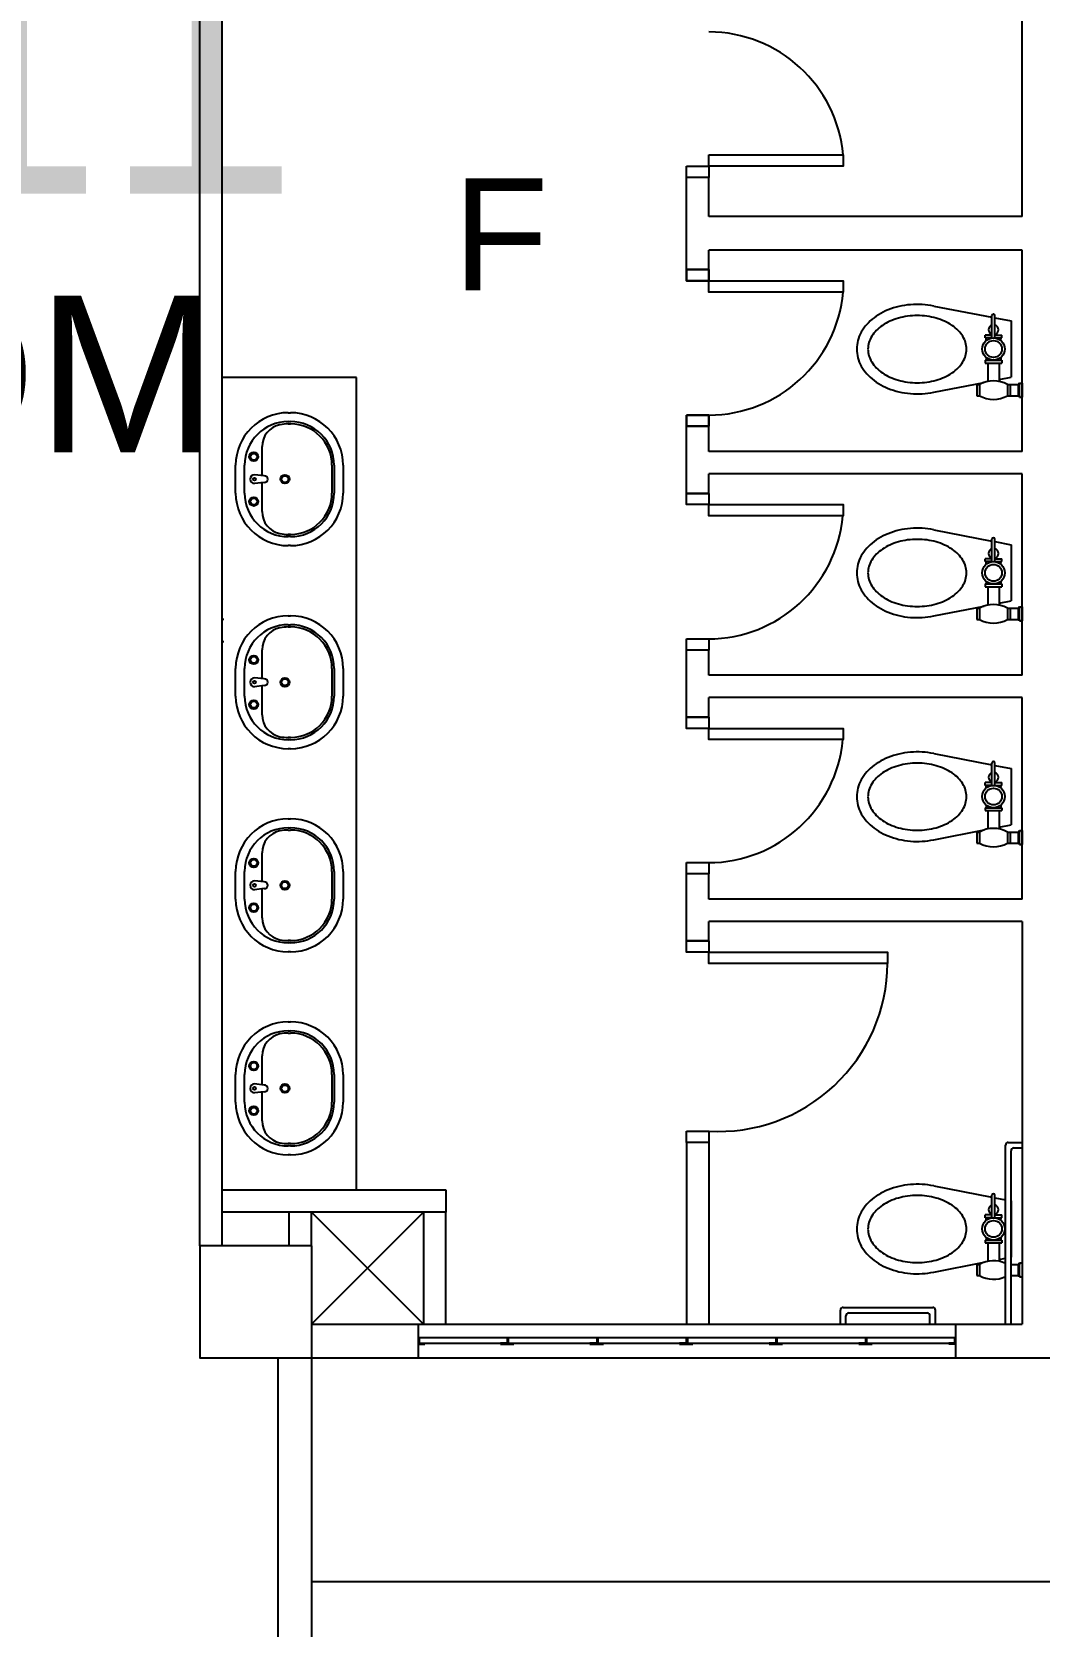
# Model space of a CAD drawing. Header units: millimetres. Extents: x -616979 to 2364082, y 43054 to 1637649.
# Drawn here: x -379520 to -375021, y 75550 to 82674 of the extents above; entities that cross this region are included whole.
import ezdxf

# ---------------------------------------------------------------- set-up
doc = ezdxf.new("R2010")
doc.units = ezdxf.units.MM
for name, color, linetype in [('a-columns', 7, 'Continuous'), ('a-door', 1, 'Continuous'), ('a-label', 9, 'Continuous'), ('a-line', 7, 'Continuous'), ('a-plumbing fixtures', 7, 'Continuous'), ('a-wall', 5, 'Continuous'), ('a-window', 8, 'Continuous')]:
    doc.layers.add(name, color=color, linetype=linetype)
doc.styles.add('-kitz', font='arial.ttf')
doc.styles.add('style1', font='arial.ttf')

msp = doc.modelspace()

# ---------------------------------------------------------------- hatches: boundary and pattern name
at = {"layer": 'a-wall'}
for points in [[(-376967.135, 76809.271), (-376967.135, 76814.271), (-376992.135, 76814.271), (-376992.135, 76839.271), (-376997.135, 76839.271), (-376997.135, 76814.271), (-377027.135, 76814.271), (-377027.135, 76809.271)], [(-376967.135, 76809.271), (-376967.135, 76814.271), (-376992.135, 76814.271), (-376992.135, 76839.271), (-376997.135, 76839.271), (-376997.135, 76814.271), (-377027.135, 76814.271), (-377027.135, 76809.271)], [(-376567.135, 76809.271), (-376567.135, 76814.271), (-376592.135, 76814.271), (-376592.135, 76839.271), (-376597.135, 76839.271), (-376597.135, 76814.271), (-376627.135, 76814.271), (-376627.135, 76809.271)], [(-376567.135, 76809.271), (-376567.135, 76814.271), (-376592.135, 76814.271), (-376592.135, 76839.271), (-376597.135, 76839.271), (-376597.135, 76814.271), (-376627.135, 76814.271), (-376627.135, 76809.271)], [(-375399.635, 76814.271), (-375424.635, 76814.271), (-375424.635, 76809.271), (-375394.635, 76809.271), (-375394.635, 76839.271), (-375399.635, 76839.271)], [(-375399.635, 76814.271), (-375424.635, 76814.271), (-375424.635, 76809.271), (-375394.635, 76809.271), (-375394.635, 76839.271), (-375399.635, 76839.271)]]:
    msp.add_hatch(color=256, dxfattribs=at).paths.add_polyline_path(points)
at = {"layer": 'a-window'}
for points in [[(-377789.635, 76839.271), (-377794.635, 76839.271), (-377794.635, 76809.271), (-377764.635, 76809.271), (-377764.635, 76814.271), (-377789.635, 76814.271)], [(-377789.635, 76839.271), (-377794.635, 76839.271), (-377794.635, 76809.271), (-377764.635, 76809.271), (-377764.635, 76814.271), (-377789.635, 76814.271)], [(-377367.135, 76809.271), (-377367.135, 76814.271), (-377392.135, 76814.271), (-377392.135, 76839.271), (-377397.135, 76839.271), (-377397.135, 76814.271), (-377427.135, 76814.271), (-377427.135, 76809.271)], [(-377367.135, 76809.271), (-377367.135, 76814.271), (-377392.135, 76814.271), (-377392.135, 76839.271), (-377397.135, 76839.271), (-377397.135, 76814.271), (-377427.135, 76814.271), (-377427.135, 76809.271)], [(-376167.135, 76809.271), (-376167.135, 76814.271), (-376192.135, 76814.271), (-376192.135, 76839.271), (-376197.135, 76839.271), (-376197.135, 76814.271), (-376227.135, 76814.271), (-376227.135, 76809.271)], [(-376167.135, 76809.271), (-376167.135, 76814.271), (-376192.135, 76814.271), (-376192.135, 76839.271), (-376197.135, 76839.271), (-376197.135, 76814.271), (-376227.135, 76814.271), (-376227.135, 76809.271)], [(-375767.135, 76809.271), (-375767.135, 76814.271), (-375792.135, 76814.271), (-375792.135, 76839.271), (-375797.135, 76839.271), (-375797.135, 76814.271), (-375827.135, 76814.271), (-375827.135, 76809.271)], [(-375767.135, 76809.271), (-375767.135, 76814.271), (-375792.135, 76814.271), (-375792.135, 76839.271), (-375797.135, 76839.271), (-375797.135, 76814.271), (-375827.135, 76814.271), (-375827.135, 76809.271)]]:
    msp.add_hatch(color=8, dxfattribs=at).paths.add_polyline_path(points)

# ---------------------------------------------------------------- linework, layer by layer
at = {"layer": 'a-columns'}
msp.add_lwpolyline([(-378269.635, 77249.271), (-378769.635, 77249.271), (-378769.635, 76749.271), (-378269.635, 76749.271)], close=True, dxfattribs=at)
at = {"layer": 'a-door'}
for p, q in [((-376496.331, 82024.271), (-376596.331, 82024.271)), ((-376596.331, 81611.771), (-376596.331, 81561.771)), ((-376496.331, 81611.771), (-376596.331, 81611.771)), ((-376496.331, 81561.771), (-376496.331, 81611.771)), ((-376596.331, 81561.771), (-376496.331, 81561.771)), ((-376596.331, 80961.771), (-376596.331, 80911.771)), ((-376496.331, 80961.771), (-376596.331, 80961.771)), ((-376496.331, 80911.771), (-376496.331, 80961.771)), ((-376596.331, 80911.771), (-376496.331, 80911.771)), ((-376496.331, 80611.771), (-376596.331, 80611.771)), ((-376496.331, 79911.771), (-376596.331, 79911.771)), ((-376496.331, 79611.771), (-376596.331, 79611.771)), ((-376496.331, 78911.771), (-376596.331, 78911.771)), ((-376496.331, 78611.771), (-376596.331, 78611.771)), ((-376496.331, 77711.771), (-376596.331, 77711.771))]:
    msp.add_line(p, q, dxfattribs=at)
at = {"layer": 'a-door', "color": 8}
for p, q in [((-376496.331, 81611.771), (-376596.331, 81611.771)), ((-376496.331, 80911.771), (-376596.331, 80911.771))]:
    msp.add_line(p, q, dxfattribs=at)
at = {"layer": 'a-door'}
for points in [[(-376596.331, 82074.271), (-376496.331, 82074.271), (-376496.331, 82024.271), (-376596.331, 82024.271)], [(-376496.331, 82124.271), (-375896.331, 82124.271), (-375896.331, 82074.271), (-376496.331, 82074.271)], [(-376496.331, 81561.771), (-375896.331, 81561.771), (-375896.331, 81511.771), (-376496.331, 81511.771)], [(-376596.331, 80611.771), (-376496.331, 80611.771), (-376496.331, 80561.771), (-376596.331, 80561.771)], [(-376496.331, 80561.771), (-375896.331, 80561.771), (-375896.331, 80511.771), (-376496.331, 80511.771)], [(-376596.331, 79961.771), (-376496.331, 79961.771), (-376496.331, 79911.771), (-376596.331, 79911.771)], [(-376596.331, 79611.771), (-376496.331, 79611.771), (-376496.331, 79561.771), (-376596.331, 79561.771)], [(-376496.331, 79561.771), (-375896.331, 79561.771), (-375896.331, 79511.771), (-376496.331, 79511.771)], [(-376596.331, 78961.771), (-376496.331, 78961.771), (-376496.331, 78911.771), (-376596.331, 78911.771)], [(-376596.331, 78611.771), (-376496.331, 78611.771), (-376496.331, 78561.771), (-376596.331, 78561.771)], [(-376496.331, 78561.771), (-375698.026, 78561.771), (-375698.026, 78511.771), (-376496.331, 78511.771)], [(-376596.331, 77761.771), (-376496.331, 77761.771), (-376496.331, 77711.771), (-376596.331, 77711.771)]]:
    msp.add_lwpolyline(points, close=True, dxfattribs=at)
at = {"layer": 'a-door', "color": 8}
for points in [[(-376596.331, 81611.771), (-376496.331, 81611.771), (-376496.331, 81561.771), (-376596.331, 81561.771)], [(-376596.331, 80961.771), (-376496.331, 80961.771), (-376496.331, 80911.771), (-376596.331, 80911.771)]]:
    msp.add_lwpolyline(points, close=True, dxfattribs=at)
at = {"layer": 'a-door'}
for centre, radius, start, end in [((-376497.873, 82070.316), 603.958, 5.1254488, 89.853657), ((-376497.873, 81565.727), 603.958, 270.146343, 354.8745512), ((-376499.568, 80565.727), 603.958, 270.146343, 354.8745512), ((-376499.568, 79565.727), 603.958, 270.146343, 354.8745512), ((-376453.961, 78516.436), 755.95, 266.6583053, 359.6464742)]:
    msp.add_arc(centre, radius, start, end, dxfattribs=at)
at = {"layer": 'a-line', "color": 8}
for p, q in [((-377771.33, 76899.271), (-378271.33, 77399.271)), ((-378269.635, 75749.271), (-371269.635, 75749.271))]:
    msp.add_line(p, q, dxfattribs=at)
at = {"layer": 'a-line'}
for radius, start, end in [(72110.798, 335.06515321, 50.87164645), (70610.798, 336.25456373, 49.68223593)]:
    msp.add_arc((-422444.654, 99074.101), radius, start, end, dxfattribs=at)
at = {"layer": 'a-plumbing fixtures', "color": 8}
for p, q in [((-375492.131, 81449.03), (-375231.781, 81399.113)), ((-375231.781, 81307.08), (-375231.781, 81407.08)), ((-375218.281, 81307.08), (-375218.281, 81407.08)), ((-375218.281, 81396.524), (-375146.331, 81382.73)), ((-375146.331, 81382.73), (-375146.331, 81131.43)), ((-375262.531, 81307.08), (-375262.531, 81319.58)), ((-375231.781, 81319.58), (-375262.531, 81319.58)), ((-375231.781, 81307.08), (-375262.531, 81307.08)), ((-375258.463, 81294.258), (-375258.463, 81307.08)), ((-375218.281, 81319.58), (-375187.531, 81319.58)), ((-375218.281, 81307.08), (-375187.531, 81307.08)), ((-375191.598, 81294.258), (-375191.598, 81307.08)), ((-375187.531, 81307.08), (-375187.531, 81319.58)), ((-375258.463, 81219.901), (-375258.463, 81207.08)), ((-375191.598, 81219.901), (-375191.598, 81207.08)), ((-375262.531, 81207.08), (-375262.531, 81194.58)), ((-375262.531, 81207.08), (-375187.531, 81207.08)), ((-375262.531, 81194.58), (-375187.531, 81194.58)), ((-375250.031, 81194.58), (-375250.031, 81112.48)), ((-375200.031, 81194.58), (-375200.031, 81112.48)), ((-375187.531, 81207.08), (-375187.531, 81194.58)), ((-378069.635, 81129.271), (-378669.635, 81129.271)), ((-378069.635, 77499.271), (-378069.635, 81129.271)), ((-375492.131, 81064.03), (-375266.575, 81107.993)), ((-375300.031, 81098.572), (-375300.031, 81048.572)), ((-375300.031, 81098.572), (-375287.531, 81098.572)), ((-375287.531, 81098.572), (-375287.531, 81048.572)), ((-375200.031, 81120.963), (-375146.331, 81131.43)), ((-375162.531, 81098.572), (-375162.531, 81048.572)), ((-375162.531, 81098.572), (-375150.031, 81098.572)), ((-375150.031, 81098.572), (-375150.031, 81048.572)), ((-375150.031, 81098.572), (-375115.081, 81098.572)), ((-375108.831, 81101.697), (-375115.081, 81101.697)), ((-375115.081, 81101.697), (-375115.081, 81045.447)), ((-375108.831, 81042.322), (-375108.831, 81104.822)), ((-375108.831, 81104.822), (-375096.331, 81104.822)), ((-375108.831, 81104.822), (-375108.831, 81098.572)), ((-375108.831, 81098.572), (-375108.831, 81101.697)), ((-375096.331, 81104.822), (-375096.331, 81042.322)), ((-375300.031, 81048.572), (-375287.531, 81048.572)), ((-375162.531, 81048.572), (-375150.031, 81048.572)), ((-375150.031, 81048.572), (-375115.081, 81048.572)), ((-375108.831, 81045.447), (-375115.081, 81045.447)), ((-375108.831, 81048.572), (-375108.831, 81045.447)), ((-375108.831, 81042.322), (-375108.831, 81048.572)), ((-375108.831, 81042.322), (-375096.331, 81042.322)), ((-378374.635, 80972.521), (-378364.635, 80972.521)), ((-378374.635, 80932.521), (-378364.635, 80932.521)), ((-378374.635, 80922.521), (-378364.635, 80922.521)), ((-378491.635, 80691.674), (-378491.635, 80820.804)), ((-378609.635, 80613.521), (-378609.635, 80737.521)), ((-378569.635, 80613.521), (-378569.635, 80737.521)), ((-378179.635, 80737.521), (-378179.635, 80613.521)), ((-378169.635, 80737.521), (-378169.635, 80613.521)), ((-378129.635, 80737.521), (-378129.635, 80613.521)), ((-378481.635, 80690.521), (-378525.009, 80695.521)), ((-378481.635, 80660.521), (-378525.009, 80655.521)), ((-378491.635, 80530.239), (-378491.635, 80659.369)), ((-375492.131, 80449.03), (-375231.781, 80399.113)), ((-378364.635, 80428.521), (-378374.635, 80428.521)), ((-378364.635, 80418.521), (-378374.635, 80418.521)), ((-378364.635, 80378.521), (-378374.635, 80378.521)), ((-375231.781, 80307.08), (-375231.781, 80407.08)), ((-375218.281, 80307.08), (-375218.281, 80407.08)), ((-375218.281, 80396.524), (-375146.331, 80382.73)), ((-375146.331, 80382.73), (-375146.331, 80131.43)), ((-375262.531, 80307.08), (-375262.531, 80319.58)), ((-375231.781, 80319.58), (-375262.531, 80319.58)), ((-375231.781, 80307.08), (-375262.531, 80307.08)), ((-375258.463, 80294.258), (-375258.463, 80307.08)), ((-375218.281, 80319.58), (-375187.531, 80319.58)), ((-375218.281, 80307.08), (-375187.531, 80307.08)), ((-375191.598, 80294.258), (-375191.598, 80307.08)), ((-375187.531, 80307.08), (-375187.531, 80319.58)), ((-375258.463, 80219.901), (-375258.463, 80207.08)), ((-375191.598, 80219.901), (-375191.598, 80207.08)), ((-375262.531, 80207.08), (-375262.531, 80194.58)), ((-375262.531, 80207.08), (-375187.531, 80207.08)), ((-375262.531, 80194.58), (-375187.531, 80194.58)), ((-375250.031, 80194.58), (-375250.031, 80112.48)), ((-375200.031, 80194.58), (-375200.031, 80112.48)), ((-375187.531, 80207.08), (-375187.531, 80194.58)), ((-375492.131, 80064.03), (-375266.575, 80107.993)), ((-375300.031, 80098.572), (-375300.031, 80048.572)), ((-375300.031, 80098.572), (-375287.531, 80098.572)), ((-375287.531, 80098.572), (-375287.531, 80048.572)), ((-375200.031, 80120.963), (-375146.331, 80131.43)), ((-375162.531, 80098.572), (-375162.531, 80048.572)), ((-375162.531, 80098.572), (-375150.031, 80098.572)), ((-375150.031, 80098.572), (-375150.031, 80048.572)), ((-375150.031, 80098.572), (-375115.081, 80098.572)), ((-375108.831, 80101.697), (-375115.081, 80101.697)), ((-375115.081, 80101.697), (-375115.081, 80045.447)), ((-375108.831, 80042.322), (-375108.831, 80104.822)), ((-375108.831, 80104.822), (-375096.331, 80104.822)), ((-375108.831, 80104.822), (-375108.831, 80098.572)), ((-375108.831, 80098.572), (-375108.831, 80101.697)), ((-375096.331, 80104.822), (-375096.331, 80042.322)), ((-378374.635, 80065.021), (-378364.635, 80065.021)), ((-378374.635, 80025.021), (-378364.635, 80025.021)), ((-378374.635, 80015.021), (-378364.635, 80015.021)), ((-375300.031, 80048.572), (-375287.531, 80048.572)), ((-375162.531, 80048.572), (-375150.031, 80048.572)), ((-375150.031, 80048.572), (-375115.081, 80048.572)), ((-375108.831, 80045.447), (-375115.081, 80045.447)), ((-375108.831, 80048.572), (-375108.831, 80045.447)), ((-375108.831, 80042.322), (-375108.831, 80048.572)), ((-375108.831, 80042.322), (-375096.331, 80042.322)), ((-378491.635, 79784.174), (-378491.635, 79913.304)), ((-378609.635, 79706.021), (-378609.635, 79830.021)), ((-378569.635, 79706.021), (-378569.635, 79830.021)), ((-378179.635, 79830.021), (-378179.635, 79706.021)), ((-378169.635, 79830.021), (-378169.635, 79706.021)), ((-378129.635, 79830.021), (-378129.635, 79706.021)), ((-378481.635, 79783.021), (-378525.009, 79788.021)), ((-378481.635, 79753.021), (-378525.009, 79748.021)), ((-378491.635, 79622.739), (-378491.635, 79751.869)), ((-378364.635, 79521.021), (-378374.635, 79521.021)), ((-378364.635, 79511.021), (-378374.635, 79511.021)), ((-378364.635, 79471.021), (-378374.635, 79471.021)), ((-375492.131, 79449.03), (-375231.781, 79399.113)), ((-375231.781, 79307.08), (-375231.781, 79407.08)), ((-375218.281, 79307.08), (-375218.281, 79407.08)), ((-375218.281, 79396.524), (-375146.331, 79382.73)), ((-375146.331, 79382.73), (-375146.331, 79131.43)), ((-375262.531, 79307.08), (-375262.531, 79319.58)), ((-375231.781, 79319.58), (-375262.531, 79319.58)), ((-375231.781, 79307.08), (-375262.531, 79307.08)), ((-375258.463, 79294.258), (-375258.463, 79307.08)), ((-375218.281, 79319.58), (-375187.531, 79319.58)), ((-375218.281, 79307.08), (-375187.531, 79307.08)), ((-375191.598, 79294.258), (-375191.598, 79307.08)), ((-375187.531, 79307.08), (-375187.531, 79319.58)), ((-378374.635, 79157.521), (-378364.635, 79157.521)), ((-375262.531, 79207.08), (-375262.531, 79194.58)), ((-375262.531, 79207.08), (-375187.531, 79207.08)), ((-375262.531, 79194.58), (-375187.531, 79194.58)), ((-375258.463, 79219.901), (-375258.463, 79207.08)), ((-375250.031, 79194.58), (-375250.031, 79112.48)), ((-375200.031, 79194.58), (-375200.031, 79112.48)), ((-375191.598, 79219.901), (-375191.598, 79207.08)), ((-375187.531, 79207.08), (-375187.531, 79194.58)), ((-378374.635, 79117.521), (-378364.635, 79117.521)), ((-378374.635, 79107.521), (-378364.635, 79107.521)), ((-375492.131, 79064.03), (-375266.575, 79107.993)), ((-375300.031, 79098.572), (-375300.031, 79048.572)), ((-375300.031, 79098.572), (-375287.531, 79098.572)), ((-375287.531, 79098.572), (-375287.531, 79048.572)), ((-375200.031, 79120.963), (-375146.331, 79131.43)), ((-375162.531, 79098.572), (-375162.531, 79048.572)), ((-375162.531, 79098.572), (-375150.031, 79098.572)), ((-375150.031, 79098.572), (-375150.031, 79048.572)), ((-375150.031, 79098.572), (-375115.081, 79098.572)), ((-375108.831, 79101.697), (-375115.081, 79101.697)), ((-375115.081, 79101.697), (-375115.081, 79045.447)), ((-375108.831, 79042.322), (-375108.831, 79104.822)), ((-375108.831, 79104.822), (-375096.331, 79104.822)), ((-375108.831, 79104.822), (-375108.831, 79098.572)), ((-375108.831, 79098.572), (-375108.831, 79101.697)), ((-375096.331, 79104.822), (-375096.331, 79042.322)), ((-375300.031, 79048.572), (-375287.531, 79048.572)), ((-375162.531, 79048.572), (-375150.031, 79048.572)), ((-375150.031, 79048.572), (-375115.081, 79048.572)), ((-375108.831, 79045.447), (-375115.081, 79045.447)), ((-375108.831, 79048.572), (-375108.831, 79045.447)), ((-375108.831, 79042.322), (-375108.831, 79048.572)), ((-375108.831, 79042.322), (-375096.331, 79042.322)), ((-378491.635, 78876.674), (-378491.635, 79005.804)), ((-378609.635, 78798.521), (-378609.635, 78922.521)), ((-378569.635, 78798.521), (-378569.635, 78922.521)), ((-378481.635, 78875.521), (-378525.009, 78880.521)), ((-378179.635, 78922.521), (-378179.635, 78798.521)), ((-378169.635, 78922.521), (-378169.635, 78798.521)), ((-378129.635, 78922.521), (-378129.635, 78798.521)), ((-378481.635, 78845.521), (-378525.009, 78840.521)), ((-378491.635, 78715.239), (-378491.635, 78844.369)), ((-378364.635, 78613.521), (-378374.635, 78613.521)), ((-378364.635, 78603.521), (-378374.635, 78603.521)), ((-378364.635, 78563.521), (-378374.635, 78563.521)), ((-378374.635, 78250.021), (-378364.635, 78250.021)), ((-378374.635, 78210.021), (-378364.635, 78210.021)), ((-378374.635, 78200.021), (-378364.635, 78200.021)), ((-378491.635, 77969.174), (-378491.635, 78098.304)), ((-378609.635, 77891.021), (-378609.635, 78015.021)), ((-378569.635, 77891.021), (-378569.635, 78015.021)), ((-378179.635, 78015.021), (-378179.635, 77891.021)), ((-378169.635, 78015.021), (-378169.635, 77891.021)), ((-378129.635, 78015.021), (-378129.635, 77891.021)), ((-378481.635, 77968.021), (-378525.009, 77973.021)), ((-378481.635, 77938.021), (-378525.009, 77933.021)), ((-378491.635, 77807.739), (-378491.635, 77936.869)), ((-378364.635, 77706.021), (-378374.635, 77706.021)), ((-378364.635, 77696.021), (-378374.635, 77696.021)), ((-378364.635, 77656.021), (-378374.635, 77656.021)), ((-375492.131, 77517.042), (-375231.781, 77467.126)), ((-375231.781, 77375.092), (-375231.781, 77475.092)), ((-375218.281, 77375.092), (-375218.281, 77475.092)), ((-375218.281, 77464.537), (-375171.331, 77455.536)), ((-375146.331, 77450.742), (-375146.331, 77199.442)), ((-375262.531, 77375.092), (-375262.531, 77387.592)), ((-375231.781, 77387.592), (-375262.531, 77387.592)), ((-375231.781, 77375.092), (-375262.531, 77375.092)), ((-375258.463, 77362.271), (-375258.463, 77375.092)), ((-375218.281, 77387.592), (-375187.531, 77387.592)), ((-375218.281, 77375.092), (-375187.531, 77375.092)), ((-375191.598, 77362.271), (-375191.598, 77375.092)), ((-375187.531, 77375.092), (-375187.531, 77387.592)), ((-375262.531, 77275.092), (-375262.531, 77262.592)), ((-375262.531, 77275.092), (-375187.531, 77275.092)), ((-375262.531, 77262.592), (-375187.531, 77262.592)), ((-375258.463, 77287.914), (-375258.463, 77275.092)), ((-375250.031, 77262.592), (-375250.031, 77180.493)), ((-375200.031, 77262.592), (-375200.031, 77180.493)), ((-375191.598, 77287.914), (-375191.598, 77275.092)), ((-375187.531, 77275.092), (-375187.531, 77262.592)), ((-375492.131, 77132.042), (-375266.575, 77176.005)), ((-375300.031, 77166.585), (-375300.031, 77116.585)), ((-375300.031, 77166.585), (-375287.531, 77166.585)), ((-375287.531, 77166.585), (-375287.531, 77116.585)), ((-375200.031, 77188.976), (-375171.331, 77194.57)), ((-375146.331, 77166.585), (-375115.081, 77166.585)), ((-375108.831, 77169.71), (-375115.081, 77169.71)), ((-375115.081, 77169.71), (-375115.081, 77113.46)), ((-375108.831, 77110.335), (-375108.831, 77172.835)), ((-375108.831, 77172.835), (-375096.331, 77172.835)), ((-375108.831, 77172.835), (-375108.831, 77166.585)), ((-375108.831, 77166.585), (-375108.831, 77169.71)), ((-375096.331, 77172.835), (-375096.331, 77110.335)), ((-375300.031, 77116.585), (-375287.531, 77116.585)), ((-375146.331, 77116.585), (-375115.081, 77116.585)), ((-375108.831, 77113.46), (-375115.081, 77113.46)), ((-375108.831, 77116.585), (-375108.831, 77113.46)), ((-375108.831, 77110.335), (-375108.831, 77116.585)), ((-375108.831, 77110.335), (-375096.331, 77110.335))]:
    msp.add_line(p, q, dxfattribs=at)
at = {"layer": 'a-plumbing fixtures', "color": 5}
for p, q in [((-378669.635, 80049.576), (-378661.744, 80049.576)), ((-378669.635, 79949.576), (-378661.744, 79949.576))]:
    msp.add_line(p, q, dxfattribs=at)
at = {"layer": 'a-plumbing fixtures', "color": 8}
for centre, radius in [((-375225.031, 81257.08), 50), ((-375225.031, 81257.08), 37.5), ((-378528.766, 80775.521), 20), ((-378528.766, 80775.521), 15), ((-378525.009, 80675.521), 6.243), ((-378389.635, 80675.521), 20), ((-378389.635, 80675.521), 15), ((-378528.766, 80575.521), 20), ((-378528.766, 80575.521), 15), ((-375225.031, 80257.08), 50), ((-375225.031, 80257.08), 37.5), ((-378528.766, 79868.021), 20), ((-378528.766, 79868.021), 15), ((-378525.009, 79768.021), 6.243), ((-378389.635, 79768.021), 20), ((-378389.635, 79768.021), 15), ((-378528.766, 79668.021), 20), ((-378528.766, 79668.021), 15), ((-375225.031, 79257.08), 50), ((-375225.031, 79257.08), 37.5), ((-378528.766, 78960.521), 20), ((-378528.766, 78960.521), 15), ((-378525.009, 78860.521), 6.243), ((-378389.635, 78860.521), 20), ((-378389.635, 78860.521), 15), ((-378528.766, 78760.521), 20), ((-378528.766, 78760.521), 15), ((-378528.766, 78053.021), 20), ((-378528.766, 78053.021), 15), ((-378525.009, 77953.021), 6.243), ((-378389.635, 77953.021), 20), ((-378389.635, 77953.021), 15), ((-378528.766, 77853.021), 20), ((-378528.766, 77853.021), 15), ((-375225.031, 77325.092), 50), ((-375225.031, 77325.092), 37.5)]:
    msp.add_circle(centre, radius, dxfattribs=at)
for centre, radius, start, end in [((-375587.409, 81164.456), 288.422, 112.0072407, 121.650701), ((-375573.024, 81129.459), 326.259, 103.1644504, 112.0462977), ((-375566.7, 81103.428), 353.047, 94.7756098, 103.2017095), ((-375565.591, 81092.869), 363.662, 86.5500769, 94.8111809), ((-375564.911, 81100.492), 356.012, 78.2063078, 86.5855015), ((-375636.279, 81229.327), 206.856, 132.3026186, 144.3395114), ((-375609.625, 81200.192), 246.344, 121.6135179, 132.3268653), ((-375619.873, 81212.856), 180.776, 124.0737374, 135.3657223), ((-375595.621, 81177.367), 223.759, 114.3323623, 124.1263519), ((-375577.919, 81138.813), 266.182, 105.6626164, 114.384851), ((-375568.471, 81106.018), 300.31, 97.6619613, 105.7091653), ((-375565.701, 81087.173), 319.356, 89.9801042, 97.703553), ((-375565.48, 81087.173), 319.356, 82.296447, 90.0198958), ((-375562.711, 81106.018), 300.31, 74.2908347, 82.3380387), ((-375553.262, 81138.813), 266.182, 65.615149, 74.3373836), ((-375535.56, 81177.367), 223.759, 55.8736481, 65.6676377), ((-375511.309, 81212.856), 180.776, 44.6342777, 55.9262626), ((-375225.031, 81343.23), 21.797, 108.039276, 251.960724), ((-375225.031, 81407.08), 6.75, 0, 180), ((-375225.031, 81343.23), 21.797, 288.039276, 71.960724), ((-375680.18, 81255.359), 155.504, 157.8433287, 172.3991788), ((-375661.8, 81247.672), 175.426, 144.3483622, 157.7820774), ((-375668.345, 81252.365), 117.858, 148.5076859, 163.5229414), ((-375646.113, 81238.652), 143.979, 135.3343881, 148.4762921), ((-375485.068, 81238.652), 143.979, 31.523708, 44.6656119), ((-375462.836, 81252.365), 117.858, 16.4770586, 31.4923141), ((-375686.868, 81256.53), 148.721, 172.5053155, 187.4993945), ((-375680.176, 81257.701), 155.508, 187.6055228, 202.1611094), ((-375681.079, 81256.369), 104.512, 163.6482619, 179.9122405), ((-375681.079, 81256.69), 104.512, 180.0877595, 196.3517381), ((-375668.345, 81260.694), 117.858, 196.4770586, 211.4923141), ((-375462.836, 81260.694), 117.858, 328.5076859, 343.5229414), ((-375450.102, 81256.369), 104.512, 0.0877595, 16.3517381), ((-375450.102, 81256.69), 104.512, 343.6482619, 359.9122405), ((-375661.793, 81265.391), 175.434, 202.2223433, 215.6556418), ((-375636.271, 81283.74), 206.868, 215.6644787, 227.7009315), ((-375646.113, 81274.407), 143.979, 211.523708, 224.6656119), ((-375619.873, 81300.203), 180.776, 224.6342777, 235.9262626), ((-375595.621, 81335.692), 223.759, 235.8736481, 245.6676377), ((-375535.56, 81335.692), 223.759, 294.3323623, 304.1263519), ((-375511.309, 81300.203), 180.776, 304.0737374, 315.3657223), ((-375485.068, 81274.407), 143.979, 315.3343881, 328.476292), ((-375609.617, 81312.878), 246.357, 227.676678, 238.3896451), ((-375587.403, 81348.614), 288.435, 238.3524602, 247.9956327), ((-375573.021, 81383.61), 326.27, 247.956576, 256.8382334), ((-375577.919, 81374.246), 266.182, 245.615149, 254.3373836), ((-375568.471, 81407.041), 300.31, 254.2908347, 262.3380387), ((-375565.701, 81425.886), 319.356, 262.296447, 270.0198958), ((-375565.48, 81425.886), 319.356, 269.9801042, 277.703553), ((-375562.711, 81407.041), 300.31, 277.6619613, 285.7091653), ((-375553.262, 81374.246), 266.182, 285.6626164, 294.384851), ((-375225.031, 80987.56), 127.397, 60.6205568, 119.3794432), ((-375566.699, 81409.637), 353.053, 256.800975, 265.2269781), ((-375565.591, 81420.191), 363.662, 265.1914074, 273.4525041), ((-375564.91, 81412.562), 356.007, 273.4170793, 281.7963546), ((-375225.031, 81159.585), 127.397, 240.6205568, 299.3794432), ((-378374.635, 80737.521), 235, 90, 180), ((-378374.635, 80737.521), 195, 90, 180), ((-378364.635, 80737.521), 235, 0, 90), ((-378364.635, 80737.521), 195, 0, 90), ((-378391.635, 80820.804), 100, 101.536959, 180), ((-378374.635, 80737.521), 185, 90, 101.536959), ((-378364.635, 80737.521), 185, 0, 90), ((-378525.009, 80675.521), 20, 90, 270), ((-378481.635, 80675.521), 15, 270, 90), ((-378374.635, 80613.521), 235, 180, 270), ((-378374.635, 80613.521), 195, 180, 270), ((-378364.635, 80613.521), 195, 270, 0), ((-378364.635, 80613.521), 235, 270, 0), ((-378364.635, 80613.521), 185, 270, 0), ((-378391.635, 80530.239), 100, 180, 258.463041), ((-375573.024, 80129.459), 326.259, 103.1644504, 112.0462977), ((-375566.7, 80103.428), 353.047, 94.7756098, 103.2017095), ((-375565.591, 80092.869), 363.662, 86.5500769, 94.8111809), ((-375564.911, 80100.492), 356.012, 78.2063078, 86.5855015), ((-378374.635, 80613.521), 185, 258.463041, 270), ((-375636.279, 80229.327), 206.856, 132.3026186, 144.3395114), ((-375609.625, 80200.192), 246.344, 121.6135179, 132.3268653), ((-375619.873, 80212.856), 180.776, 124.0737374, 135.3657223), ((-375587.409, 80164.456), 288.422, 112.0072407, 121.650701), ((-375595.621, 80177.367), 223.759, 114.3323623, 124.1263519), ((-375577.919, 80138.813), 266.182, 105.6626164, 114.384851), ((-375568.471, 80106.018), 300.31, 97.6619613, 105.7091653), ((-375565.701, 80087.173), 319.356, 89.9801042, 97.703553), ((-375565.48, 80087.173), 319.356, 82.296447, 90.0198958), ((-375562.711, 80106.018), 300.31, 74.2908347, 82.3380387), ((-375553.262, 80138.813), 266.182, 65.615149, 74.3373836), ((-375535.56, 80177.367), 223.759, 55.8736481, 65.6676377), ((-375511.309, 80212.856), 180.776, 44.6342777, 55.9262626), ((-375225.031, 80343.23), 21.797, 108.039276, 251.960724), ((-375225.031, 80407.08), 6.75, 0, 180), ((-375225.031, 80343.23), 21.797, 288.039276, 71.960724), ((-375680.18, 80255.359), 155.504, 157.8433287, 172.3991788), ((-375661.8, 80247.672), 175.426, 144.3483622, 157.7820774), ((-375668.345, 80252.365), 117.858, 148.5076859, 163.5229414), ((-375646.113, 80238.652), 143.979, 135.3343881, 148.4762921), ((-375485.068, 80238.652), 143.979, 31.523708, 44.6656119), ((-375462.836, 80252.365), 117.858, 16.4770586, 31.4923141), ((-375686.868, 80256.53), 148.721, 172.5053155, 187.4993945), ((-375680.176, 80257.701), 155.508, 187.6055228, 202.1611094), ((-375681.079, 80256.369), 104.512, 163.6482619, 179.9122405), ((-375681.079, 80256.69), 104.512, 180.0877595, 196.3517381), ((-375668.345, 80260.694), 117.858, 196.4770586, 211.4923141), ((-375462.836, 80260.694), 117.858, 328.5076859, 343.5229414), ((-375450.102, 80256.369), 104.512, 0.0877595, 16.3517381), ((-375450.102, 80256.69), 104.512, 343.6482619, 359.9122405), ((-375661.793, 80265.391), 175.434, 202.2223433, 215.6556418), ((-375636.271, 80283.74), 206.868, 215.6644787, 227.7009315), ((-375646.113, 80274.407), 143.979, 211.523708, 224.6656119), ((-375619.873, 80300.203), 180.776, 224.6342777, 235.9262626), ((-375595.621, 80335.692), 223.759, 235.8736481, 245.6676377), ((-375535.56, 80335.692), 223.759, 294.3323623, 304.1263519), ((-375511.309, 80300.203), 180.776, 304.0737374, 315.3657223), ((-375485.068, 80274.407), 143.979, 315.3343881, 328.476292), ((-375609.617, 80312.878), 246.357, 227.676678, 238.3896451), ((-375587.403, 80348.614), 288.435, 238.3524602, 247.9956327), ((-375573.021, 80383.61), 326.27, 247.956576, 256.8382334), ((-375577.919, 80374.246), 266.182, 245.615149, 254.3373836), ((-375568.471, 80407.041), 300.31, 254.2908347, 262.3380387), ((-375565.701, 80425.886), 319.356, 262.296447, 270.0198958), ((-375565.48, 80425.886), 319.356, 269.9801042, 277.703553), ((-375562.711, 80407.041), 300.31, 277.6619613, 285.7091653), ((-375553.262, 80374.246), 266.182, 285.6626164, 294.384851), ((-375225.031, 79987.56), 127.397, 60.6205568, 119.3794432), ((-378374.635, 79830.021), 235, 90, 180), ((-378374.635, 79830.021), 195, 90, 180), ((-378391.635, 79913.304), 100, 101.536959, 180), ((-378374.635, 79830.021), 185, 90, 101.536959), ((-378364.635, 79830.021), 235, 0, 90), ((-378364.635, 79830.021), 195, 0, 90), ((-378364.635, 79830.021), 185, 0, 90), ((-375566.699, 80409.637), 353.053, 256.800975, 265.2269781), ((-375565.591, 80420.191), 363.662, 265.1914074, 273.4525041), ((-375564.91, 80412.562), 356.007, 273.4170793, 281.7963546), ((-375225.031, 80159.585), 127.397, 240.6205568, 299.3794432), ((-378525.009, 79768.021), 20, 90, 270), ((-378481.635, 79768.021), 15, 270, 90), ((-378374.635, 79706.021), 235, 180, 270), ((-378374.635, 79706.021), 195, 180, 270), ((-378364.635, 79706.021), 235, 270, 0), ((-378364.635, 79706.021), 195, 270, 0), ((-378364.635, 79706.021), 185, 270, 0), ((-378391.635, 79622.739), 100, 180, 258.463041), ((-378374.635, 79706.021), 185, 258.463041, 270), ((-375573.024, 79129.459), 326.259, 103.1644504, 112.0462977), ((-375566.7, 79103.428), 353.047, 94.7756098, 103.2017095), ((-375565.591, 79092.869), 363.662, 86.5500769, 94.8111809), ((-375564.911, 79100.492), 356.012, 78.2063078, 86.5855015), ((-375636.279, 79229.327), 206.856, 132.3026186, 144.3395114), ((-375609.625, 79200.192), 246.344, 121.6135179, 132.3268653), ((-375587.409, 79164.456), 288.422, 112.0072407, 121.650701), ((-375595.621, 79177.367), 223.759, 114.3323623, 124.1263519), ((-375577.919, 79138.813), 266.182, 105.6626164, 114.384851), ((-375568.471, 79106.018), 300.31, 97.6619613, 105.7091653), ((-375565.701, 79087.173), 319.356, 89.9801042, 97.703553), ((-375565.48, 79087.173), 319.356, 82.296447, 90.0198958), ((-375562.711, 79106.018), 300.31, 74.2908347, 82.3380387), ((-375553.262, 79138.813), 266.182, 65.615149, 74.3373836), ((-375535.56, 79177.367), 223.759, 55.8736481, 65.6676377), ((-375225.031, 79407.08), 6.75, 0, 180), ((-375680.18, 79255.359), 155.504, 157.8433287, 172.3991788), ((-375661.8, 79247.672), 175.426, 144.3483622, 157.7820774), ((-375668.345, 79252.365), 117.858, 148.5076859, 163.5229414), ((-375646.113, 79238.652), 143.979, 135.3343881, 148.4762921), ((-375619.873, 79212.856), 180.776, 124.0737374, 135.3657223), ((-375511.309, 79212.856), 180.776, 44.6342777, 55.9262626), ((-375485.068, 79238.652), 143.979, 31.523708, 44.6656119), ((-375462.836, 79252.365), 117.858, 16.4770586, 31.4923141), ((-375225.031, 79343.23), 21.797, 108.039276, 251.960724), ((-375225.031, 79343.23), 21.797, 288.039276, 71.960724), ((-375686.868, 79256.53), 148.721, 172.5053155, 187.4993945), ((-375680.176, 79257.701), 155.508, 187.6055228, 202.1611094), ((-375681.079, 79256.369), 104.512, 163.6482619, 179.9122405), ((-375681.079, 79256.69), 104.512, 180.0877595, 196.3517381), ((-375668.345, 79260.694), 117.858, 196.4770586, 211.4923141), ((-375462.836, 79260.694), 117.858, 328.5076859, 343.5229414), ((-375450.102, 79256.369), 104.512, 0.0877595, 16.3517381), ((-375450.102, 79256.69), 104.512, 343.6482619, 359.9122405), ((-378374.635, 78922.521), 235, 90, 180), ((-378364.635, 78922.521), 235, 0, 90), ((-375661.793, 79265.391), 175.434, 202.2223433, 215.6556418), ((-375636.271, 79283.74), 206.868, 215.6644787, 227.7009315), ((-375646.113, 79274.407), 143.979, 211.523708, 224.6656119), ((-375619.873, 79300.203), 180.776, 224.6342777, 235.9262626), ((-375595.621, 79335.692), 223.759, 235.8736481, 245.6676377), ((-375535.56, 79335.692), 223.759, 294.3323623, 304.1263519), ((-375511.309, 79300.203), 180.776, 304.0737374, 315.3657223), ((-375485.068, 79274.407), 143.979, 315.3343881, 328.476292), ((-378374.635, 78922.521), 195, 90, 180), ((-378391.635, 79005.804), 100, 101.536959, 180), ((-378374.635, 78922.521), 185, 90, 101.536959), ((-378364.635, 78922.521), 195, 0, 90), ((-378364.635, 78922.521), 185, 0, 90), ((-375609.617, 79312.878), 246.357, 227.676678, 238.3896451), ((-375587.403, 79348.614), 288.435, 238.3524602, 247.9956327), ((-375573.021, 79383.61), 326.27, 247.956576, 256.8382334), ((-375577.919, 79374.246), 266.182, 245.615149, 254.3373836), ((-375568.471, 79407.041), 300.31, 254.2908347, 262.3380387), ((-375565.701, 79425.886), 319.356, 262.296447, 270.0198958), ((-375565.48, 79425.886), 319.356, 269.9801042, 277.703553), ((-375562.711, 79407.041), 300.31, 277.6619613, 285.7091653), ((-375553.262, 79374.246), 266.182, 285.6626164, 294.384851), ((-375225.031, 78987.56), 127.397, 60.6205568, 119.3794432), ((-375566.699, 79409.637), 353.053, 256.800975, 265.2269781), ((-375565.591, 79420.191), 363.662, 265.1914074, 273.4525041), ((-375564.91, 79412.562), 356.007, 273.4170793, 281.7963546), ((-375225.031, 79159.585), 127.397, 240.6205568, 299.3794432), ((-378525.009, 78860.521), 20, 90, 270), ((-378481.635, 78860.521), 15, 270, 90), ((-378374.635, 78798.521), 235, 180, 270), ((-378374.635, 78798.521), 195, 180, 270), ((-378364.635, 78798.521), 235, 270, 0), ((-378364.635, 78798.521), 195, 270, 0), ((-378364.635, 78798.521), 185, 270, 0), ((-378391.635, 78715.239), 100, 180, 258.463041), ((-378374.635, 78798.521), 185, 258.463041, 270), ((-378374.635, 78015.021), 235, 90, 180), ((-378364.635, 78015.021), 235, 0, 90), ((-378374.635, 78015.021), 195, 90, 180), ((-378391.635, 78098.304), 100, 101.536959, 180), ((-378374.635, 78015.021), 185, 90, 101.536959), ((-378364.635, 78015.021), 195, 0, 90), ((-378364.635, 78015.021), 185, 0, 90), ((-378525.009, 77953.021), 20, 90, 270), ((-378481.635, 77953.021), 15, 270, 90), ((-378374.635, 77891.021), 235, 180, 270), ((-378374.635, 77891.021), 195, 180, 270), ((-378364.635, 77891.021), 185, 270, 0), ((-378364.635, 77891.021), 195, 270, 0), ((-378364.635, 77891.021), 235, 270, 0), ((-378391.635, 77807.739), 100, 180, 258.463041), ((-378374.635, 77891.021), 185, 258.463041, 270), ((-375573.024, 77197.472), 326.259, 103.1644504, 112.0462977), ((-375566.7, 77171.44), 353.047, 94.7756098, 103.2017095), ((-375565.591, 77160.882), 363.662, 86.5500769, 94.8111809), ((-375564.911, 77168.505), 356.012, 78.2063078, 86.5855015), ((-375636.279, 77297.34), 206.856, 132.3026186, 144.3395114), ((-375609.625, 77268.205), 246.344, 121.6135179, 132.3268653), ((-375587.409, 77232.469), 288.422, 112.0072407, 121.650701), ((-375595.621, 77245.38), 223.759, 114.3323623, 124.1263519), ((-375577.919, 77206.826), 266.182, 105.6626164, 114.384851), ((-375568.471, 77174.031), 300.31, 97.6619613, 105.7091653), ((-375565.701, 77155.186), 319.356, 89.9801042, 97.703553), ((-375565.48, 77155.186), 319.356, 82.296447, 90.0198958), ((-375562.711, 77174.031), 300.31, 74.2908347, 82.3380387), ((-375553.262, 77206.826), 266.182, 65.615149, 74.3373836), ((-375535.56, 77245.38), 223.759, 55.8736481, 65.6676377), ((-375225.031, 77475.092), 6.75, 0, 180), ((-375680.18, 77323.372), 155.504, 157.8433287, 172.3991788), ((-375661.8, 77315.685), 175.426, 144.3483622, 157.7820774), ((-375668.345, 77320.378), 117.858, 148.5076859, 163.5229414), ((-375646.113, 77306.665), 143.979, 135.3343881, 148.4762921), ((-375619.873, 77280.868), 180.776, 124.0737374, 135.3657223), ((-375511.309, 77280.868), 180.776, 44.6342777, 55.9262626), ((-375485.068, 77306.665), 143.979, 31.523708, 44.6656119), ((-375462.836, 77320.378), 117.858, 16.4770586, 31.4923141), ((-375225.031, 77411.242), 21.797, 108.039276, 251.960724), ((-375225.031, 77411.242), 21.797, 288.039276, 71.960724), ((-375686.868, 77324.542), 148.721, 172.5053155, 187.4993945), ((-375680.176, 77325.714), 155.508, 187.6055228, 202.1611094), ((-375681.079, 77324.382), 104.512, 163.6482619, 179.9122405), ((-375681.079, 77324.702), 104.512, 180.0877595, 196.3517381), ((-375450.102, 77324.382), 104.512, 0.0877595, 16.3517381), ((-375450.102, 77324.702), 104.512, 343.6482619, 359.9122405), ((-375661.793, 77333.404), 175.434, 202.2223433, 215.6556418), ((-375636.271, 77351.753), 206.868, 215.6644787, 227.7009315), ((-375668.345, 77328.707), 117.858, 196.4770586, 211.4923141), ((-375646.113, 77342.419), 143.979, 211.523708, 224.6656119), ((-375619.873, 77368.216), 180.776, 224.6342777, 235.9262626), ((-375511.309, 77368.216), 180.776, 304.0737374, 315.3657223), ((-375485.068, 77342.419), 143.979, 315.3343881, 328.476292), ((-375462.836, 77328.707), 117.858, 328.5076859, 343.5229414), ((-375609.617, 77380.89), 246.357, 227.676678, 238.3896451), ((-375587.403, 77416.627), 288.435, 238.3524602, 247.9956327), ((-375595.621, 77403.705), 223.759, 235.8736481, 245.6676377), ((-375577.919, 77442.258), 266.182, 245.615149, 254.3373836), ((-375568.471, 77475.053), 300.31, 254.2908347, 262.3380387), ((-375565.701, 77493.899), 319.356, 262.296447, 270.0198958), ((-375565.48, 77493.899), 319.356, 269.9801042, 277.703553), ((-375562.711, 77475.053), 300.31, 277.6619613, 285.7091653), ((-375553.262, 77442.258), 266.182, 285.6626164, 294.384851), ((-375535.56, 77403.705), 223.759, 294.3323623, 304.1263519), ((-375225.031, 77055.572), 127.397, 65.0696696, 119.3794432), ((-375573.021, 77451.622), 326.27, 247.956576, 256.8382334), ((-375566.699, 77477.65), 353.053, 256.800975, 265.2269781), ((-375565.591, 77488.203), 363.662, 265.1914074, 273.4525041), ((-375564.91, 77480.575), 356.007, 273.4170793, 281.7963546), ((-375225.031, 77227.598), 127.397, 240.6205568, 294.9303304)]:
    msp.add_arc(centre, radius, start, end, dxfattribs=at)
at = {"layer": 'a-wall'}
for p, q in [((-378769.635, 79949.576), (-378769.635, 85749.271)), ((-378669.635, 77249.271), (-378669.635, 85749.271)), ((-375096.331, 81849.271), (-376496.331, 81849.271)), ((-375096.331, 81699.271), (-376496.331, 81699.271)), ((-375096.331, 80799.271), (-375096.331, 81699.271)), ((-375096.331, 80799.271), (-375096.331, 81699.271)), ((-375096.331, 80799.271), (-376496.331, 80799.271)), ((-375096.331, 80699.271), (-376496.331, 80699.271)), ((-375096.331, 79799.271), (-375096.331, 80699.271)), ((-375096.331, 79799.271), (-376496.331, 79799.271)), ((-375096.331, 79699.271), (-376496.331, 79699.271)), ((-375096.331, 78799.271), (-375096.331, 79699.271)), ((-375096.331, 78799.271), (-376496.331, 78799.271)), ((-375096.331, 78699.271), (-376496.331, 78699.271)), ((-375096.331, 78699.271), (-375096.331, 76899.271)), ((-376596.331, 77711.771), (-376596.331, 76899.271)), ((-376496.331, 77711.771), (-376496.331, 76899.271)), ((-378669.635, 77499.271), (-377671.33, 77499.271)), ((-377671.33, 77499.271), (-377671.33, 77399.271)), ((-377671.33, 77399.271), (-378669.635, 77399.271)), ((-377771.33, 77399.271), (-378271.33, 76899.271)), ((-377771.33, 77399.271), (-377771.33, 76899.271)), ((-377671.33, 76899.271), (-377671.33, 77399.271)), ((-375896.331, 76974.271), (-375496.331, 76974.271)), ((-375871.331, 76949.271), (-375521.331, 76949.271)), ((-375483.831, 76899.271), (-375483.831, 76961.771)), ((-377794.635, 76899.271), (-375394.635, 76899.271)), ((-377794.635, 76899.271), (-375394.635, 76899.271)), ((-375508.831, 76899.271), (-375508.831, 76936.771)), ((-375394.635, 76899.271), (-375394.635, 76749.271)), ((-375394.635, 76899.271), (-375096.331, 76899.271)), ((-375394.635, 76899.271), (-375394.635, 76749.271)), ((-377027.135, 76809.271), (-377027.135, 76814.271)), ((-376997.135, 76814.271), (-377027.135, 76814.271)), ((-377027.135, 76809.271), (-377027.135, 76814.271)), ((-376997.135, 76814.271), (-377027.135, 76814.271)), ((-377027.135, 76809.271), (-376967.135, 76809.271)), ((-377027.135, 76809.271), (-376967.135, 76809.271)), ((-376997.135, 76839.271), (-376992.135, 76839.271)), ((-376997.135, 76839.271), (-376997.135, 76814.271)), ((-376997.135, 76839.271), (-376992.135, 76839.271)), ((-376997.135, 76839.271), (-376997.135, 76814.271)), ((-376992.135, 76839.271), (-376992.135, 76814.271)), ((-376992.135, 76839.271), (-376992.135, 76814.271)), ((-376992.135, 76814.271), (-376967.135, 76814.271)), ((-376992.135, 76814.271), (-376967.135, 76814.271)), ((-376967.135, 76814.271), (-376967.135, 76809.271)), ((-376967.135, 76814.271), (-376967.135, 76809.271)), ((-376597.135, 76814.271), (-376627.135, 76814.271)), ((-376627.135, 76809.271), (-376627.135, 76814.271)), ((-376597.135, 76814.271), (-376627.135, 76814.271)), ((-376627.135, 76809.271), (-376627.135, 76814.271)), ((-376627.135, 76809.271), (-376567.135, 76809.271)), ((-376627.135, 76809.271), (-376567.135, 76809.271)), ((-375399.635, 76814.271), (-375424.635, 76814.271)), ((-375424.635, 76814.271), (-375424.635, 76809.271)), ((-375399.635, 76814.271), (-375424.635, 76814.271)), ((-375424.635, 76814.271), (-375424.635, 76809.271)), ((-375394.635, 76809.271), (-375424.635, 76809.271)), ((-375394.635, 76809.271), (-375424.635, 76809.271)), ((-375399.635, 76839.271), (-375399.635, 76814.271)), ((-375399.635, 76839.271), (-375394.635, 76839.271)), ((-375399.635, 76839.271), (-375399.635, 76814.271)), ((-375399.635, 76839.271), (-375394.635, 76839.271)), ((-375394.635, 76839.271), (-375394.635, 76809.271)), ((-375394.635, 76839.271), (-375394.635, 76809.271)), ((-378419.635, 73899.271), (-378419.635, 76749.271)), ((-378269.635, 73749.271), (-378269.635, 76749.271)), ((-377794.635, 76749.271), (-375394.635, 76749.271)), ((-375394.635, 76749.271), (-374469.635, 76749.271))]:
    msp.add_line(p, q, dxfattribs=at)
at = {"layer": 'a-wall', "color": 5}
for p, q in [((-375096.331, 81849.271), (-375096.331, 82899.271)), ((-376596.331, 81611.771), (-376596.331, 82024.271)), ((-376496.331, 81849.271), (-376496.331, 82024.271)), ((-376496.331, 81611.771), (-376496.331, 81699.271)), ((-376596.331, 80611.771), (-376596.331, 80911.771)), ((-376496.331, 80799.271), (-376496.331, 80911.771)), ((-376496.331, 80799.271), (-376496.331, 80886.771)), ((-376496.331, 80611.771), (-376496.331, 80699.271)), ((-378769.635, 77249.271), (-378769.635, 79949.576)), ((-376596.331, 79611.771), (-376596.331, 79911.771)), ((-376496.331, 79799.271), (-376496.331, 79911.771)), ((-376496.331, 79799.271), (-376496.331, 79886.771)), ((-376496.331, 79611.771), (-376496.331, 79699.271)), ((-376596.331, 78611.771), (-376596.331, 78911.771)), ((-376496.331, 78799.271), (-376496.331, 78911.771)), ((-376496.331, 78611.771), (-376496.331, 78699.271)), ((-378269.635, 76749.271), (-377794.635, 76749.271))]:
    msp.add_line(p, q, dxfattribs=at)
at = {"layer": 'a-wall', "color": 8}
for p, q in [((-375171.331, 76899.271), (-375171.331, 77699.271)), ((-375158.831, 77711.771), (-375096.331, 77711.771)), ((-375146.331, 76899.271), (-375146.331, 77674.271)), ((-375133.831, 77686.771), (-375096.331, 77686.771)), ((-378371.33, 77249.271), (-378371.33, 77399.271)), ((-378271.33, 77249.271), (-378271.33, 77399.271)), ((-375908.831, 76899.271), (-375908.831, 76961.771)), ((-378269.635, 76899.271), (-377794.635, 76899.271)), ((-375883.831, 76899.271), (-375883.831, 76936.771))]:
    msp.add_line(p, q, dxfattribs=at)
at = {"layer": 'a-wall'}
for points in [[(-377789.635, 76839.271), (-375399.635, 76839.271)], [(-377789.635, 76839.271), (-375399.635, 76839.271)], [(-377789.635, 76814.271), (-375399.635, 76814.271)], [(-377789.635, 76814.271), (-375399.635, 76814.271)]]:
    msp.add_lwpolyline(points, dxfattribs=at)
at = {"layer": 'a-wall', "color": 8}
for centre in [(-375158.831, 77699.271), (-375133.831, 77674.271), (-375896.331, 76961.771), (-375871.331, 76936.771)]:
    msp.add_arc(centre, 12.5, 90, 180, dxfattribs=at)
at = {"layer": 'a-wall'}
for centre in [(-375521.331, 76936.771), (-375496.331, 76961.771)]:
    msp.add_arc(centre, 12.5, 0, 90, dxfattribs=at)
at = {"layer": 'a-window', "color": 8}
for p, q in [((-377794.635, 76899.271), (-377794.635, 76749.271)), ((-377794.635, 76899.271), (-377794.635, 76749.271)), ((-377789.635, 76839.271), (-377794.635, 76839.271)), ((-377794.635, 76839.271), (-377794.635, 76809.271)), ((-377789.635, 76839.271), (-377794.635, 76839.271)), ((-377794.635, 76839.271), (-377794.635, 76809.271)), ((-377794.635, 76809.271), (-377764.635, 76809.271)), ((-377794.635, 76809.271), (-377764.635, 76809.271)), ((-377789.635, 76839.271), (-377789.635, 76814.271)), ((-377789.635, 76839.271), (-377789.635, 76814.271)), ((-377789.635, 76814.271), (-377764.635, 76814.271)), ((-377789.635, 76814.271), (-377764.635, 76814.271)), ((-377764.635, 76814.271), (-377764.635, 76809.271)), ((-377764.635, 76814.271), (-377764.635, 76809.271)), ((-377397.135, 76814.271), (-377427.135, 76814.271)), ((-377427.135, 76809.271), (-377427.135, 76814.271)), ((-377397.135, 76814.271), (-377427.135, 76814.271)), ((-377427.135, 76809.271), (-377427.135, 76814.271)), ((-377427.135, 76809.271), (-377367.135, 76809.271)), ((-377427.135, 76809.271), (-377367.135, 76809.271)), ((-377397.135, 76839.271), (-377397.135, 76814.271)), ((-377397.135, 76839.271), (-377392.135, 76839.271)), ((-377397.135, 76839.271), (-377397.135, 76814.271)), ((-377397.135, 76839.271), (-377392.135, 76839.271)), ((-377392.135, 76839.271), (-377392.135, 76814.271)), ((-377392.135, 76839.271), (-377392.135, 76814.271)), ((-377392.135, 76814.271), (-377367.135, 76814.271)), ((-377392.135, 76814.271), (-377367.135, 76814.271)), ((-377367.135, 76814.271), (-377367.135, 76809.271)), ((-377367.135, 76814.271), (-377367.135, 76809.271)), ((-376597.135, 76839.271), (-376597.135, 76814.271)), ((-376597.135, 76839.271), (-376592.135, 76839.271)), ((-376597.135, 76839.271), (-376597.135, 76814.271)), ((-376597.135, 76839.271), (-376592.135, 76839.271)), ((-376592.135, 76839.271), (-376592.135, 76814.271)), ((-376592.135, 76839.271), (-376592.135, 76814.271)), ((-376592.135, 76814.271), (-376567.135, 76814.271)), ((-376592.135, 76814.271), (-376567.135, 76814.271)), ((-376567.135, 76814.271), (-376567.135, 76809.271)), ((-376567.135, 76814.271), (-376567.135, 76809.271)), ((-376227.135, 76809.271), (-376227.135, 76814.271)), ((-376197.135, 76814.271), (-376227.135, 76814.271)), ((-376227.135, 76809.271), (-376227.135, 76814.271)), ((-376197.135, 76814.271), (-376227.135, 76814.271)), ((-376227.135, 76809.271), (-376167.135, 76809.271)), ((-376227.135, 76809.271), (-376167.135, 76809.271)), ((-376197.135, 76839.271), (-376192.135, 76839.271)), ((-376197.135, 76839.271), (-376197.135, 76814.271)), ((-376197.135, 76839.271), (-376192.135, 76839.271)), ((-376197.135, 76839.271), (-376197.135, 76814.271)), ((-376192.135, 76839.271), (-376192.135, 76814.271)), ((-376192.135, 76839.271), (-376192.135, 76814.271)), ((-376192.135, 76814.271), (-376167.135, 76814.271)), ((-376192.135, 76814.271), (-376167.135, 76814.271)), ((-376167.135, 76814.271), (-376167.135, 76809.271)), ((-376167.135, 76814.271), (-376167.135, 76809.271)), ((-375797.135, 76814.271), (-375827.135, 76814.271)), ((-375827.135, 76809.271), (-375827.135, 76814.271)), ((-375797.135, 76814.271), (-375827.135, 76814.271)), ((-375827.135, 76809.271), (-375827.135, 76814.271)), ((-375827.135, 76809.271), (-375767.135, 76809.271)), ((-375827.135, 76809.271), (-375767.135, 76809.271)), ((-375797.135, 76839.271), (-375797.135, 76814.271)), ((-375797.135, 76839.271), (-375792.135, 76839.271)), ((-375797.135, 76839.271), (-375797.135, 76814.271)), ((-375797.135, 76839.271), (-375792.135, 76839.271)), ((-375792.135, 76839.271), (-375792.135, 76814.271)), ((-375792.135, 76839.271), (-375792.135, 76814.271)), ((-375792.135, 76814.271), (-375767.135, 76814.271)), ((-375792.135, 76814.271), (-375767.135, 76814.271)), ((-375767.135, 76814.271), (-375767.135, 76809.271)), ((-375767.135, 76814.271), (-375767.135, 76809.271))]:
    msp.add_line(p, q, dxfattribs=at)

# ---------------------------------------------------------------- texts
at = {"layer": 'a-label', "color": 5, "style": 'style1'}
msp.add_text('CAFA211', height=1125, dxfattribs=at).set_placement((-385139.954, 81951.374))
at = {"layer": 'a-label', "style": '-kitz'}
msp.add_text('F ', height=500, dxfattribs=at).set_placement((-377639.092, 81519.251))
at = {"layer": 'a-label', "color": 7, "style": '-kitz'}
msp.add_text('CLASSROOM', height=700, dxfattribs=at).set_placement((-384933.703, 80795.446))

doc.saveas('drawing.dxf')
